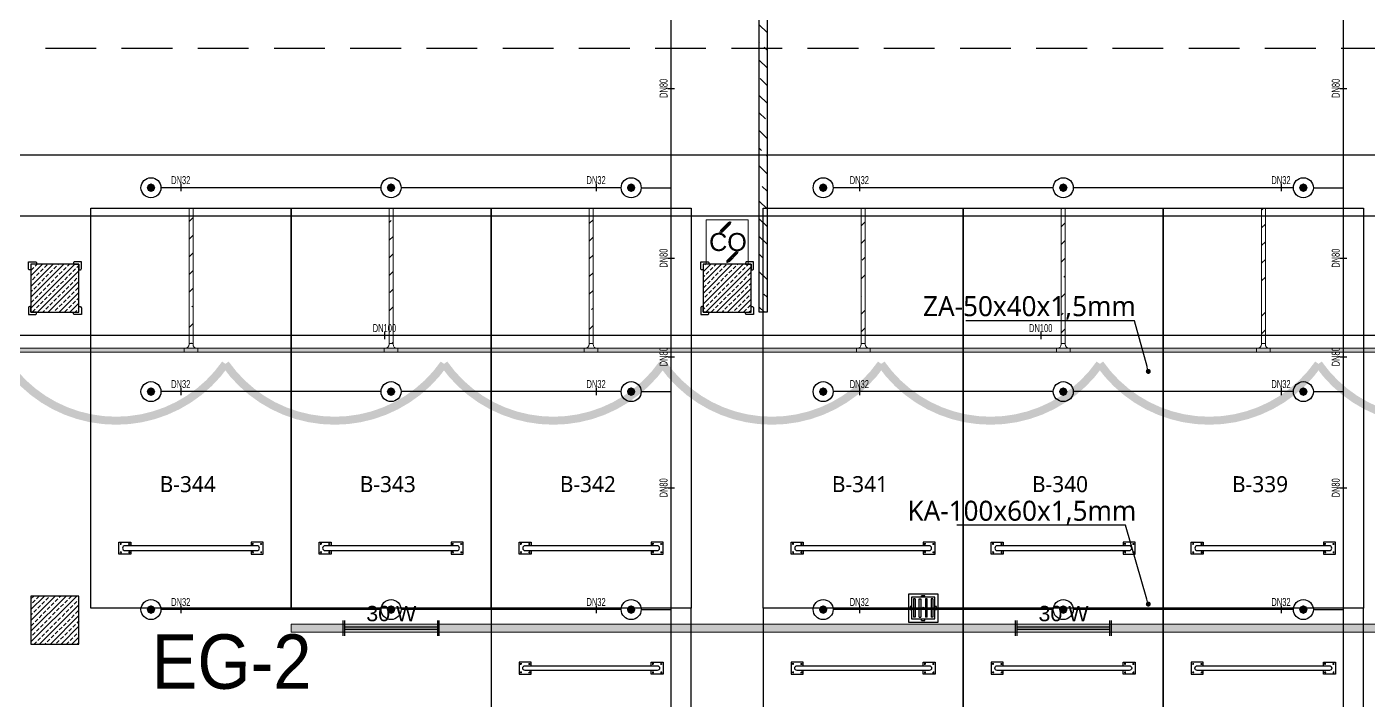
# Model space of a CAD drawing. Header units: millimetres. Extents: x -379292 to 1221486, y 92049 to 447512.
# Drawn here: x -158606 to -141845, y 195468 to 203887 of the extents above; entities that cross this region are included whole.
import ezdxf
from ezdxf import colors
from ezdxf.entities.mleader import LeaderData, LeaderLine
from ezdxf.enums import TextEntityAlignment as Align
from ezdxf.math import Vec2, Vec3

# ---------------------------------------------------------------- set-up
doc = ezdxf.new("R2010")
doc.units = ezdxf.units.MM
doc.linetypes.add('HIDDEN', pattern=[9.525, 6.35, -3.175])
for name, color, linetype in [('-M-YNGN-BORUID', 7, 'Continuous'), ('-M-YNGN-BORUUZUN', 7, 'Continuous'), ('-M-YNGN-BORUYUK', 7, 'Continuous'), ('-M-YNGN-SPR-YUK', 7, 'Continuous'), ('-M-YNGN-ZON4-CAP-', 7, 'Continuous'), ('-M-YNGN-ZON4-SPR-', 7, 'Continuous'), ('04_RAIN INLET', 51, 'Continuous'), ('05_HATCH CONCRETE', 141, 'Continuous'), ('05_SYMBOL', 2, 'Continuous'), ('08_LAMP', 4, 'Continuous'), ('202-A-Y-MahalAd', 141, 'Continuous'), ('AIRONN ZONLAMA', 4, 'Continuous'), ('E_CT_ZA', 6, 'Continuous'), ('EYazı', 7, 'Continuous')]:
    doc.layers.add(name, color=color, linetype=linetype)
doc.layers.add('-M-YNGN-SPR-CAPCIZGI', color=188, linetype='Continuous', plot=False)
for name, color, linetype, lineweight in [('-M-YNGN-ZON4', 3, 'SP', 30), ('08_DEDECTOR', 3, 'Continuous', 9), ('Aironn-DEF', 7, 'Continuous', 0), ('E_CT_AYDINLATMA', 3, 'Continuous', 9), ('E_CT_KIRMIZI', 1, 'Continuous', 9)]:
    doc.layers.add(name, color=color, linetype=linetype, lineweight=lineweight)
doc.styles.add('Aironn', font='times.ttf')
doc.styles.add('CIZGI', font='tahoma.ttf', dxfattribs={"width": 0.8, "oblique": 20})
doc.styles.add('HCAD', font='HCAD.SHX', dxfattribs={"width": 0.8, "height": 0.2})
doc.styles.add('PIPESIZE', font='hcad.shx', dxfattribs={"width": 0.8})
doc.styles.add('SPR-NOT', font='romans.shx')
doc.styles.get("Standard").update_dxf_attribs({"font": 'segoeuil.ttf'})
doc.styles.add('YAZI-2', font='arial.ttf', dxfattribs={"height": 2})
doc.styles.add('YAZI-3', font='arial.ttf', dxfattribs={"height": 3})
doc.linetypes.add('SP', pattern='A,2,-0.1,["SP",CIZGI,S=0.14,R=0.2,X=0,Y=-0.07],-0.255', length=2.355)
pattern_1 = [(225, (905000, -3e-07), (67.351921, -67.351921), []), (225, (904932.65, -3e-07), (67.351921, -67.351921), [47.625, -23.8125])]

# ---------------------------------------------------------------- blocks, each defined once
blk = doc.blocks.new('202_Vida')
at = {"color": 0, "linetype": 'ByBlock', "ltscale": 0.2}
for points in [[(1, 0), (-1, 0)], [(0, 1), (0, -1)]]:
    blk.add_lwpolyline(points, dxfattribs=at)
at = {"color": 0, "linetype": 'ByBlock'}
for radius in [0.42, 0.23, 0.155]:
    blk.add_circle((0, 0), radius, dxfattribs=at)
blk = doc.blocks.new('202_Stoper')
at = {"color": 0, "linetype": 'ByBlock'}
for points in [[(-750, -30), (-750, -75), (-900, -75), (-900, 75), (-750, 75), (-750, 30)], [(750, -30), (750, -75), (900, -75), (900, 75), (750, 75), (750, 30)]]:
    blk.add_lwpolyline(points, dxfattribs=at)
blk.add_lwpolyline([(825, -30, 1), (825, 30), (-825, 30, 1), (-825, -30)], format="xyb", close=True, dxfattribs=at)
at = {"color": 0, "linetype": 'ByBlock', "yscale": 10, "zscale": 10, "rotation": 180}
for p, xscale in [((-877, 53), -10), ((-772, 53), 10), ((772, 53), -10), ((877, 53), 10)]:
    blk.add_blockref('202_Vida', p, dxfattribs=dict(at, xscale=xscale))
at = {"color": 0, "linetype": 'ByBlock', "yscale": 10, "zscale": 10}
for p, xscale in [((-877, -52), 10), ((-772, -52), -10), ((772, -52), 10), ((877, -52), -10)]:
    blk.add_blockref('202_Vida', p, dxfattribs=dict(at, xscale=xscale))
blk = doc.blocks.new('202_Mahalblok')
at = {"color": 0, "linetype": 'ByBlock', "flags": 128}
blk.add_lwpolyline([(0, 0), (0, 5000), (2500, 5000), (2500, 0)], close=True, dxfattribs=at)
at = {"color": 252}
blk.add_blockref('202_Stoper', (1250, 750), dxfattribs=at)
at = {"color": 0, "linetype": 'ByBlock', "ltscale": 25}
blk.add_attdef('MAHALNO', text='', height=200, dxfattribs=at).set_placement((1209, 1390), align=Align.BOTTOM_CENTER)
blk = doc.blocks.new('202_Izgara')
at = {"color": 8, "ltscale": 25}
blk.add_circle((0, 0), 0.1, dxfattribs=at)
at = {"layer": '04_RAIN INLET', "color": 8}
for p, q in [((1.85, 1.75), (-1.85, 1.75)), ((-1.85, 1.75), (-1.85, -1.75)), ((1.85, -1.75), (1.85, 1.75)), ((1.45, 1.35), (-1.45, 1.35)), ((-1.45, 1.35), (-1.45, -1.35)), ((-1.2, 1.15), (-1.2, -1.15)), ((-1, 1.15), (-1.2, 1.15)), ((-1, 1.15), (-1, -1.15)), ((-0.5, -1.15), (-0.5, 1.15)), ((-0.5, 1.15), (-0.3, 1.15)), ((-0.3, 1.15), (-0.3, -1.15)), ((0.3, 1.15), (0.3, -1.15)), ((0.5, 1.15), (0.3, 1.15)), ((0.5, -1.15), (0.5, 1.15)), ((1, 1.15), (1, -1.15)), ((1.2, 1.15), (1, 1.15)), ((1.2, 1.15), (1.2, -1.15)), ((1.45, -1.35), (1.45, 1.35)), ((-1.45, -1.35), (1.45, -1.35)), ((-1, -1.15), (-1.2, -1.15)), ((-0.5, -1.15), (-0.3, -1.15)), ((0.5, -1.15), (0.3, -1.15)), ((1.2, -1.15), (1, -1.15)), ((-1.85, -1.75), (1.85, -1.75))]:
    blk.add_line(p, q, dxfattribs=at)
at = {"layer": '04_RAIN INLET', "color": 8, "ltscale": 50}
for p, q in [((-1.45, 0.2), (-1.65, 0.2)), ((0.2, 1.55), (-0.2, 1.55)), ((-0.2, 1.35), (-0.2, 1.55)), ((0.2, 1.35), (0.2, 1.55)), ((1.65, 0.2), (1.45, 0.2)), ((-1.45, -0.2), (-1.65, -0.2)), ((-0.2, -1.55), (-0.2, -1.35)), ((0.2, -1.55), (0.2, -1.35)), ((1.65, -0.2), (1.45, -0.2))]:
    blk.add_line(p, q, dxfattribs=at)
at = {"layer": '04_RAIN INLET', "color": 8, "ltscale": 50, "extrusion": (-2.89798e-21, 1.6744e-09, 1)}
for points in [[(-1.65, 0.2), (-1.65, -0.2)], [(1.65, -0.2), (1.65, 0.2)]]:
    blk.add_lwpolyline(points, dxfattribs=at)
at = {"layer": '04_RAIN INLET', "color": 8, "ltscale": 50, "extrusion": (-2.89798e-21, 1.6744e-09, 1), "elevation": 0}
blk.add_lwpolyline([(-0.2, -1.55), (0.2, -1.55)], dxfattribs=at)
blk = doc.blocks.new('bariyer')
at = {"color": 8, "ltscale": 25}
blk.add_lwpolyline([(0, -70), (15, -70, 0.414214), (30, -55), (30, 30), (-55, 30, 0.414214), (-70, 15), (-70, 0), (0, 0)], format="xyb", close=True, dxfattribs=at)
blk = doc.blocks.new('OtoParkBodrumKatMimari')
at = {"layer": '05_HATCH CONCRETE'}
h = blk.add_hatch(dxfattribs=at)
h.set_pattern_fill('ANSI33', color=8, scale=15, angle=180, style=0)
h.set_pattern_definition(pattern_1)
h.paths.add_polyline_path([(88400, 100100), (87800, 100100), (87800, 99500), (88400, 99500)])
h = blk.add_hatch(dxfattribs=at)
h.set_pattern_fill('ANSI33', color=8, scale=15, angle=180, style=0)
h.set_pattern_definition(pattern_1)
h.paths.add_polyline_path([(96800, 100100), (96200, 100100), (96200, 99500), (96800, 99500)])
h = blk.add_hatch(dxfattribs=at)
h.set_pattern_fill('ANSI33', color=8, scale=15, angle=180, style=0)
h.set_pattern_definition(pattern_1)
h.paths.add_polyline_path([(88400, 95950), (87800, 95950), (87800, 95350), (88400, 95350)])
at = {"color": 5}
for points in [[(88400, 100100), (87800, 100100), (87800, 99500), (88400, 99500)], [(96800, 100100), (96200, 100100), (96200, 99500), (96800, 99500)], [(88400, 95950), (87800, 95950), (87800, 95350), (88400, 95350)]]:
    blk.add_lwpolyline(points, close=True, dxfattribs=at)
at = {"layer": '05_SYMBOL', "color": 252, "linetype": 'HIDDEN', "ltscale": 100}
blk.add_lwpolyline([(17400, 100800, -0.414214), (19400, 102800), (128500, 102800, -0.414214), (130500, 100800), (130500, 90800, -0.414214), (128500, 88800), (19400, 88800, -0.414214), (17400, 90800), (17400, 100800)], format="xyb", dxfattribs=at)
at = {"layer": '04_RAIN INLET', "xscale": 100, "yscale": 100, "zscale": 100, "rotation": 359.9999999845318}
blk.add_blockref('202_Izgara', (98950, 95800), dxfattribs=at)
at = {"layer": '05_SYMBOL', "color": 8, "xscale": -1}
for p in [(87800, 100100), (96200, 100100)]:
    blk.add_blockref('bariyer', p, dxfattribs=at)
at = {"layer": '05_SYMBOL', "color": 8}
for p in [(88400, 100100), (96800, 100100)]:
    blk.add_blockref('bariyer', p, dxfattribs=at)
at = {"layer": '05_SYMBOL', "color": 8, "rotation": 180}
for p in [(87800, 99500), (96200, 99500)]:
    blk.add_blockref('bariyer', p, dxfattribs=at)
at = {"layer": '05_SYMBOL', "color": 8, "xscale": -1, "rotation": 180}
for p in [(88400, 99500), (96800, 99500)]:
    blk.add_blockref('bariyer', p, dxfattribs=at)
at = {"layer": '202-A-Y-MahalAd', "color": 8, "ltscale": 25}
for p, values in [((88550, 95800), {'MAHALNO': 'B-344'}), ((91050, 95800), {'MAHALNO': 'B-343'}), ((93550, 95800), {'MAHALNO': 'B-342'}), ((96950, 95800), {'MAHALNO': 'B-341'}), ((99450, 95800), {'MAHALNO': 'B-340'}), ((101950, 95800), {'MAHALNO': 'B-339'})]:
    blk.add_blockref('202_Mahalblok', p, dxfattribs=at).add_auto_attribs(values)
ref = blk.add_blockref('202_Mahalblok', (93550, 95800), dxfattribs=dict(at, xscale=-1, rotation=180))
ref.add_attrib('MAHALNO', 'B-393', dxfattribs={"layer": '0', "color": 0, "linetype": 'ByBlock', "ltscale": 25, "height": 200}).set_placement((94759, 94267), align=Align.BOTTOM_CENTER)
ref = blk.add_blockref('202_Mahalblok', (96950, 95800), dxfattribs=dict(at, xscale=-1, rotation=180))
ref.add_attrib('MAHALNO', 'B-394', dxfattribs={"layer": '0', "color": 0, "linetype": 'ByBlock', "ltscale": 25, "height": 200}).set_placement((98159, 94267), align=Align.BOTTOM_CENTER)
ref = blk.add_blockref('202_Mahalblok', (99450, 95800), dxfattribs=dict(at, xscale=-1, rotation=180))
ref.add_attrib('MAHALNO', 'B-395', dxfattribs={"layer": '0', "color": 0, "linetype": 'ByBlock', "ltscale": 25, "height": 200}).set_placement((100659, 94267), align=Align.BOTTOM_CENTER)
ref = blk.add_blockref('202_Mahalblok', (101950, 95800), dxfattribs=dict(at, xscale=-1, rotation=180))
ref.add_attrib('MAHALNO', 'B-396', dxfattribs={"layer": '0', "color": 0, "linetype": 'ByBlock', "ltscale": 25, "height": 200}).set_placement((103159, 94267), align=Align.BOTTOM_CENTER)
blk = doc.blocks.new('SP-C-UP-12')
at = {"ltscale": 10}
blk.add_line((0, 0), (0, 0), dxfattribs=at)
at = {"color": 1, "linetype": 'Continuous'}
blk.add_circle((0, 0), 12.5, dxfattribs=at)
at = {"ltscale": 10}
for points in [[(-5.4, 0), (-3.8, 3.8), (-3.8, -3.8), (0, 5.4)], [(-3.8, -3.8), (0, 5.4), (0, -5.4), (3.8, 3.8)], [(0, -5.4), (3.8, 3.8), (3.8, -3.8), (5.4, 0)]]:
    blk.add_solid(points, dxfattribs=at)
at = {"layer": '-M-YNGN-SPR-YUK', "style": 'SPR-NOT', "width": 0.5, "flags": 9}
for tag, p in [('YUK', (0, 17.8)), ('CAP', (0, 14.4)), ('TIP', (0.2, 10.8))]:
    blk.add_attdef(tag, text='', height=2.5, dxfattribs=at).set_placement(p, align=Align.MIDDLE_CENTER)
blk = doc.blocks.new('SPRKL100')
at = {"layer": '-M-YNGN-SPR-CAPCIZGI'}
blk.add_line((0, 0.43), (0, -0.43), dxfattribs=at)
at = {"layer": '-M-YNGN-BORUID', "color": 0, "style": 'HCAD', "width": 0.8, "flags": 1}
blk.add_attdef('DIC', text='', height=0.4, dxfattribs=at).set_placement((0, -1.69), align=Align.CENTER)
at = {"layer": '-M-YNGN-BORUUZUN', "color": 0, "style": 'HCAD', "width": 0.7}
blk.add_attdef('BOY', text='', height=0.8, dxfattribs=at).set_placement((0, -1.08), align=Align.CENTER)
at = {"layer": '-M-YNGN-BORUYUK', "color": 6, "style": 'PIPESIZE', "width": 0.8}
blk.add_attdef('YUK', text='', height=0.5, dxfattribs=at).set_placement((0, 1.87), align=Align.CENTER)
at = {"color": 0, "style": 'PIPESIZE', "width": 0.7}
blk.add_attdef('CAP', text='', height=1, dxfattribs=at).set_placement((0, 0.45), align=Align.CENTER)
blk = doc.blocks.new('A$C69E781E7')
at = {"layer": '-M-YNGN-ZON4', "ltscale": 500}
for p, q in [((-4350.9, -7485.1), (-4350.9, -2137.6)), ((-3510.9, -7485.1), (-3510.9, -2137.6)), ((-4713.4, -4282.6), (-4988.4, -4282.6)), ((-4413.4, -4282.6), (-4688.4, -4282.6)), ((-4388.4, -4282.6), (-4350.9, -4282.6)), ((-3873.4, -4282.6), (-4148.4, -4282.6)), ((-3573.4, -4282.6), (-3848.4, -4282.6)), ((-3548.4, -4282.6), (-3510.9, -4282.6)), ((-6030.9, -4466.9), (-459.8, -4466.9)), ((-4713.4, -4537.6), (-4988.4, -4537.6)), ((-4413.4, -4537.6), (-4688.4, -4537.6)), ((-4388.4, -4537.6), (-4350.9, -4537.6)), ((-3873.4, -4537.6), (-4148.4, -4537.6)), ((-3573.4, -4537.6), (-3848.4, -4537.6)), ((-3548.4, -4537.6), (-3510.9, -4537.6)), ((-4713.4, -4810.1), (-4988.4, -4810.1)), ((-4413.4, -4810.1), (-4688.4, -4810.1)), ((-4388.4, -4810.1), (-4350.9, -4810.1)), ((-3873.4, -4810.1), (-4148.4, -4810.1)), ((-3573.4, -4810.1), (-3848.4, -4810.1)), ((-3548.4, -4810.1), (-3510.9, -4810.1))]:
    blk.add_line(p, q, dxfattribs=at)
at = {"layer": '-M-YNGN-ZON4-CAP-'}
ref = blk.add_blockref('SPRKL100', (-4350.9, -4158.4), dxfattribs=dict(at, xscale=10.00000000000001, yscale=10.00000000000001, zscale=10.00000000000001, rotation=90))
ref.add_attrib('CAP', 'DN80', dxfattribs={"layer": '0', "color": 0, "height": 10, "rotation": 90, "style": 'PIPESIZE', "width": 0.7}).set_placement((-4355.4, -4158.4), align=Align.CENTER)
ref = blk.add_blockref('SPRKL100', (-3510.9, -4158.4), dxfattribs=dict(at, xscale=10.00000000000001, yscale=10.00000000000001, zscale=10.00000000000001, rotation=90))
ref.add_attrib('CAP', 'DN80', dxfattribs={"layer": '0', "color": 0, "height": 10, "rotation": 90, "style": 'PIPESIZE', "width": 0.7}).set_placement((-3515.4, -4158.4), align=Align.CENTER)
ref = blk.add_blockref('SPRKL100', (-4963.7, -4282.6), dxfattribs=dict(at, xscale=10, yscale=10, zscale=10))
ref.add_attrib('CAP', 'DN32', dxfattribs={"layer": '0', "color": 0, "height": 10, "style": 'PIPESIZE', "width": 0.7}).set_placement((-4963.7, -4278.1), align=Align.CENTER)
ref = blk.add_blockref('SPRKL100', (-4444.7, -4282.6), dxfattribs=dict(at, xscale=10, yscale=10, zscale=10))
ref.add_attrib('CAP', 'DN32', dxfattribs={"layer": '0', "color": 0, "height": 10, "style": 'PIPESIZE', "width": 0.7}).set_placement((-4444.7, -4278.1), align=Align.CENTER)
ref = blk.add_blockref('SPRKL100', (-4115.7, -4282.6), dxfattribs=dict(at, xscale=10, yscale=10, zscale=10))
ref.add_attrib('CAP', 'DN32', dxfattribs={"layer": '0', "color": 0, "height": 10, "style": 'PIPESIZE', "width": 0.7}).set_placement((-4115.7, -4278.1), align=Align.CENTER)
ref = blk.add_blockref('SPRKL100', (-3588.8, -4282.6), dxfattribs=dict(at, xscale=10, yscale=10, zscale=10))
ref.add_attrib('CAP', 'DN32', dxfattribs={"layer": '0', "color": 0, "height": 10, "style": 'PIPESIZE', "width": 0.7}).set_placement((-3588.8, -4278.1), align=Align.CENTER)
ref = blk.add_blockref('SPRKL100', (-4350.9, -4370.7), dxfattribs=dict(at, xscale=10.00000000000001, yscale=10.00000000000001, zscale=10.00000000000001, rotation=90))
ref.add_attrib('CAP', 'DN80', dxfattribs={"layer": '0', "color": 0, "height": 10, "rotation": 90, "style": 'PIPESIZE', "width": 0.7}).set_placement((-4355.4, -4370.7), align=Align.CENTER)
ref = blk.add_blockref('SPRKL100', (-3510.9, -4370.7), dxfattribs=dict(at, xscale=10.00000000000001, yscale=10.00000000000001, zscale=10.00000000000001, rotation=90))
ref.add_attrib('CAP', 'DN80', dxfattribs={"layer": '0', "color": 0, "height": 10, "rotation": 90, "style": 'PIPESIZE', "width": 0.7}).set_placement((-3515.4, -4370.7), align=Align.CENTER)
ref = blk.add_blockref('SPRKL100', (-4709.2, -4467.6), dxfattribs=dict(at, xscale=10, yscale=10, zscale=10))
ref.add_attrib('CAP', 'DN100', dxfattribs={"layer": '0', "color": 0, "height": 10, "style": 'PIPESIZE', "width": 0.7}).set_placement((-4709.2, -4463.1), align=Align.CENTER)
ref = blk.add_blockref('SPRKL100', (-3889.1, -4467.6), dxfattribs=dict(at, xscale=10, yscale=10, zscale=10))
ref.add_attrib('CAP', 'DN100', dxfattribs={"layer": '0', "color": 0, "height": 10, "style": 'PIPESIZE', "width": 0.7}).set_placement((-3889.1, -4463.1), align=Align.CENTER)
ref = blk.add_blockref('SPRKL100', (-4350.9, -4494), dxfattribs=dict(at, xscale=10.00000000000001, yscale=10.00000000000001, zscale=10.00000000000001, rotation=90))
ref.add_attrib('CAP', 'DN80', dxfattribs={"layer": '0', "color": 0, "height": 10, "rotation": 90, "style": 'PIPESIZE', "width": 0.7}).set_placement((-4355.4, -4494), align=Align.CENTER)
ref = blk.add_blockref('SPRKL100', (-3510.9, -4494), dxfattribs=dict(at, xscale=10.00000000000001, yscale=10.00000000000001, zscale=10.00000000000001, rotation=90))
ref.add_attrib('CAP', 'DN80', dxfattribs={"layer": '0', "color": 0, "height": 10, "rotation": 90, "style": 'PIPESIZE', "width": 0.7}).set_placement((-3515.4, -4494), align=Align.CENTER)
ref = blk.add_blockref('SPRKL100', (-4963.7, -4537.6), dxfattribs=dict(at, xscale=10, yscale=10, zscale=10))
ref.add_attrib('CAP', 'DN32', dxfattribs={"layer": '0', "color": 0, "height": 10, "style": 'PIPESIZE', "width": 0.7}).set_placement((-4963.7, -4533.1), align=Align.CENTER)
ref = blk.add_blockref('SPRKL100', (-4444.7, -4537.6), dxfattribs=dict(at, xscale=10, yscale=10, zscale=10))
ref.add_attrib('CAP', 'DN32', dxfattribs={"layer": '0', "color": 0, "height": 10, "style": 'PIPESIZE', "width": 0.7}).set_placement((-4444.7, -4533.1), align=Align.CENTER)
ref = blk.add_blockref('SPRKL100', (-4115.7, -4537.6), dxfattribs=dict(at, xscale=10, yscale=10, zscale=10))
ref.add_attrib('CAP', 'DN32', dxfattribs={"layer": '0', "color": 0, "height": 10, "style": 'PIPESIZE', "width": 0.7}).set_placement((-4115.7, -4533.1), align=Align.CENTER)
ref = blk.add_blockref('SPRKL100', (-3588.8, -4537.6), dxfattribs=dict(at, xscale=10, yscale=10, zscale=10))
ref.add_attrib('CAP', 'DN32', dxfattribs={"layer": '0', "color": 0, "height": 10, "style": 'PIPESIZE', "width": 0.7}).set_placement((-3588.8, -4533.1), align=Align.CENTER)
ref = blk.add_blockref('SPRKL100', (-4350.9, -4657.9), dxfattribs=dict(at, xscale=10.00000000000001, yscale=10.00000000000001, zscale=10.00000000000001, rotation=90))
ref.add_attrib('CAP', 'DN80', dxfattribs={"layer": '0', "color": 0, "height": 10, "rotation": 90, "style": 'PIPESIZE', "width": 0.7}).set_placement((-4355.4, -4657.9), align=Align.CENTER)
ref = blk.add_blockref('SPRKL100', (-3510.9, -4657.9), dxfattribs=dict(at, xscale=10.00000000000001, yscale=10.00000000000001, zscale=10.00000000000001, rotation=90))
ref.add_attrib('CAP', 'DN80', dxfattribs={"layer": '0', "color": 0, "height": 10, "rotation": 90, "style": 'PIPESIZE', "width": 0.7}).set_placement((-3515.4, -4657.9), align=Align.CENTER)
ref = blk.add_blockref('SPRKL100', (-4963.7, -4810.1), dxfattribs=dict(at, xscale=10, yscale=10, zscale=10))
ref.add_attrib('CAP', 'DN32', dxfattribs={"layer": '0', "color": 0, "height": 10, "style": 'PIPESIZE', "width": 0.7}).set_placement((-4963.7, -4805.6), align=Align.CENTER)
ref = blk.add_blockref('SPRKL100', (-4444.7, -4810.1), dxfattribs=dict(at, xscale=10, yscale=10, zscale=10))
ref.add_attrib('CAP', 'DN32', dxfattribs={"layer": '0', "color": 0, "height": 10, "style": 'PIPESIZE', "width": 0.7}).set_placement((-4444.7, -4805.6), align=Align.CENTER)
ref = blk.add_blockref('SPRKL100', (-4115.7, -4810.1), dxfattribs=dict(at, xscale=10, yscale=10, zscale=10))
ref.add_attrib('CAP', 'DN32', dxfattribs={"layer": '0', "color": 0, "height": 10, "style": 'PIPESIZE', "width": 0.7}).set_placement((-4115.7, -4805.6), align=Align.CENTER)
ref = blk.add_blockref('SPRKL100', (-3588.8, -4810.1), dxfattribs=dict(at, xscale=10, yscale=10, zscale=10))
ref.add_attrib('CAP', 'DN32', dxfattribs={"layer": '0', "color": 0, "height": 10, "style": 'PIPESIZE', "width": 0.7}).set_placement((-3588.8, -4805.6), align=Align.CENTER)
at = {"layer": '-M-YNGN-ZON4-SPR-'}
for p in [(-5000.9, -4282.6), (-4700.9, -4282.6), (-4400.9, -4282.6), (-4160.9, -4282.6), (-3860.9, -4282.6), (-3560.9, -4282.6), (-5000.9, -4537.6), (-4700.9, -4537.6), (-4400.9, -4537.6), (-4160.9, -4537.6), (-3860.9, -4537.6), (-3560.9, -4537.6), (-5000.9, -4810.1), (-4700.9, -4810.1), (-4400.9, -4810.1), (-4160.9, -4810.1), (-3860.9, -4810.1), (-3560.9, -4810.1)]:
    blk.add_blockref('SP-C-UP-12', p, dxfattribs=at)
blk = doc.blocks.new('*U607')
h = blk.add_hatch()
h.set_pattern_fill('ANSI33', color=0, scale=50, angle=1, style=0)
h.paths.add_polyline_path([(-26393, 100), (8347, 100), (8347, 0), (-26393, 0)])
at = {"color": 0}
blk.add_lwpolyline([(-26393, 100), (8347, 100), (8347, 0), (-26393, 0)], close=True, dxfattribs=at)
at = {"ltscale": 25, "flags": 1}
for tag, p in [('YUKSEKLIK', (-229, -149)), ('KALINLIK', (-229, -213))]:
    blk.add_attdef(tag, p, '', height=50, dxfattribs=at)
blk = doc.blocks.new('*U758')
h = blk.add_hatch()
h.set_pattern_fill('ANSI33', color=0, scale=50, angle=1, style=0)
h.paths.add_polyline_path([(-1851, 50), (56894, 50), (56894, 0), (-1851, 0)])
at = {"color": 0}
blk.add_lwpolyline([(-1851, 50), (56894, 50), (56894, 0), (-1851, 0)], close=True, dxfattribs=at)
at = {"ltscale": 25, "flags": 1}
for tag, p in [('YUKSEKLIK', (-229, -149)), ('KALINLIK', (-229, -213))]:
    blk.add_attdef(tag, p, '', height=50, dxfattribs=at)
blk = doc.blocks.new('*U801')
h = blk.add_hatch()
h.set_pattern_fill('ANSI33', color=0, scale=50, angle=1, style=0)
h.paths.add_polyline_path([(-3797, 100), (395, 100), (395, 0), (-3797, 0)])
at = {"color": 0}
blk.add_lwpolyline([(-3797, 100), (395, 100), (395, 0), (-3797, 0)], close=True, dxfattribs=at)
at = {"ltscale": 25, "flags": 1}
for tag, p in [('YUKSEKLIK', (-229, -149)), ('KALINLIK', (-229, -213))]:
    blk.add_attdef(tag, p, '', height=50, dxfattribs=at)
blk = doc.blocks.new('_DOT')
at = {"color": 0, "linetype": 'ByBlock'}
blk.add_line((-0.5, 0), (-1, 0), dxfattribs=at)
at = {"color": 0, "linetype": 'ByBlock', "const_width": 0.5}
blk.add_lwpolyline([(-0.25, 0, 1), (0.25, 0, 1)], format="xyb", close=True, dxfattribs=at)
blk = doc.blocks.new('40 W SIVA ÜSTÜ ETANJ LED 50')
at = {"layer": '08_LAMP'}
for p, q in [((-625, -100), (-625, 100)), ((-605, -100), (-605, 100)), ((-605, 15), (605, 15)), ((605, -100), (605, 100)), ((625, -100), (625, 100)), ((-605, -15), (605, -15))]:
    blk.add_line(p, q, dxfattribs=at)
at = {"layer": '08_LAMP', "color": 2, "style": 'YAZI-2'}
blk.add_text('30 W', height=200, dxfattribs=at).set_placement((0, 90), align=Align.CENTER)
blk = doc.blocks.new('CO 250')
at = {"layer": '08_DEDECTOR'}
for p, q in [((17, 243), (-84, 142)), ((45, 251), (-74, 132)), ((37, 223), (-64, 122)), ((45, 250), (45, 243)), ((114, -136), (-5, -255)), ((104, -126), (3, -227)), ((124, -146), (23, -247)), ((-5, -247), (-5, -255)), ((-5, -255), (3, -255))]:
    blk.add_line(p, q, dxfattribs=at)
at = {"layer": '08_DEDECTOR', "ltscale": 25}
blk.add_lwpolyline([(-262, 278), (-262, -278), (262, -278), (262, 278)], close=True, dxfattribs=at)
at = {"layer": '08_DEDECTOR'}
for centre, radius, start, end in [((37, 223), 27.7, 72.9688, 135), ((17, 243), 27.7, 315, 0), ((-55, 112), 41.6, 135, 180), ((-55, 112), 27.7, 135, 180), ((-55, 112), 13.9, 135, 180), ((95, -116), 13.9, 315, 350.4112), ((95, -116), 27.7, 315, 355.2224), ((95, -116), 41.6, 315, 356.817), ((23, -247), 27.7, 135, 180), ((3, -227), 27.7, 270, 315)]:
    blk.add_arc(centre, radius, start, end, dxfattribs=at)
at = {"layer": '08_DEDECTOR', "color": 3, "style": 'YAZI-3'}
blk.add_text('CO', height=225, dxfattribs=at).set_placement((-226, -113))
blk = doc.blocks.new('*U1030')
h = blk.add_hatch()
h.set_pattern_fill('ANSI33', color=0, scale=50, angle=1, style=0)
h.paths.add_polyline_path([(-2093, 50), (-403, 50), (-403, 0), (-2093, 0)])
at = {"color": 0}
blk.add_lwpolyline([(-2093, 50), (-403, 50), (-403, 0), (-2093, 0)], close=True, dxfattribs=at)
at = {"ltscale": 25, "flags": 1}
for tag, p in [('YUKSEKLIK', (-229, -149)), ('KALINLIK', (-229, -213))]:
    blk.add_attdef(tag, p, '', height=50, dxfattribs=at)
blk = doc.blocks.new('*U1012')
at = {"color": 0}
for p, q in [((214, 214), (-164, 214)), ((-60, 214), (-60, 164)), ((0, 214), (214, 214)), ((110, 214), (110, 164)), ((-164, 164), (-50, 164)), ((0, 0), (0, 114)), ((0, 104), (50, 104)), ((50, 0), (50, 114)), ((214, 164), (100, 164))]:
    blk.add_line(p, q, dxfattribs=at)
for centre, start, end in [((-50, 114), 0, 90), ((100, 114), 90, 180)]:
    blk.add_arc(centre, 50, start, end, dxfattribs=at)

msp = doc.modelspace()

# ---------------------------------------------------------------- block references
at = {"color": 8}
msp.add_blockref('OtoParkBodrumKatMimari', (-246354.8, 100818.8), dxfattribs=at)

# ---------------------------------------------------------------- next in the draw order: linework, layer by layer
at = {"color": 30, "const_width": 100}
msp.add_lwpolyline([(-139733.7, 199673.2, -0.5205671), (-142465.6, 199673.2, -0.5205671), (-145197.5, 199673.2, -0.5205671), (-147929.3, 199673.2, -0.5205671), (-150661.2, 199673.2, -0.5205671), (-153393.1, 199673.2, -0.5205671), (-156125, 199673.2, -0.5205671), (-158856.9, 199673.2, -0.5205671), (-161588.8, 199673.2, -0.5205671), (-164320.7, 199673.2, -0.5205671), (-167052.6, 199673.2, -0.5205671), (-169784.5, 199673.2, -0.5205671)], format="xyb", dxfattribs=at)
at = {"layer": 'AIRONN ZONLAMA', "color": 2, "ltscale": 25}
msp.add_lwpolyline([(-103454.6, 224134.6), (-103454.6, 214634.6), (-111354.6, 214626.3), (-111304.6, 201521.2), (-166951.6, 201521.2), (-166904.6, 240934.6)], dxfattribs=at)
at = {"layer": 'AIRONN ZONLAMA', "color": 1, "ltscale": 25}
msp.add_lwpolyline([(-166951.6, 202285.7), (-111304.6, 202285.7), (-111304.6, 185099.1)], dxfattribs=at)

# ---------------------------------------------------------------- next in the draw order: block references
at = {"layer": '-M-YNGN-ZON4', "ltscale": 25, "xscale": 10, "yscale": 10, "zscale": 10}
msp.add_blockref('A$C69E781E7', (-107045.9, 244701.5), dxfattribs=at)
at = {"layer": '08_DEDECTOR'}
msp.add_blockref('CO 250', (-149854.8, 201197.2), dxfattribs=at)
at = {"layer": '08_LAMP', "xscale": 0.96, "yscale": 0.96, "zscale": 0.96}
for p in [(-154052.1, 196368.8), (-145652.1, 196368.8)]:
    msp.add_blockref('40 W SIVA ÜSTÜ ETANJ LED 50', p, dxfattribs=at)
at = {"layer": 'E_CT_AYDINLATMA', "xscale": -1, "rotation": 180}
msp.add_blockref('*U607', (-128911.5, 196418.8), dxfattribs=at)
at = {"layer": 'E_CT_KIRMIZI', "color": 1, "xscale": -1, "rotation": 89.99999999999993}
for p in [(-156529.8, 199525.8), (-154029.8, 199525.8), (-151529.8, 199525.8), (-148129.8, 199525.8), (-145629.8, 199525.8), (-143129.8, 199525.8)]:
    msp.add_blockref('*U1030', p, dxfattribs=at)
at = {"layer": 'E_CT_KIRMIZI', "color": 2, "xscale": -1, "rotation": 180}
for p in [(-156579.8, 200032.8), (-154079.8, 200032.8), (-151579.8, 200032.8), (-148179.8, 200032.8), (-145679.8, 200032.8), (-143179.8, 200032.8)]:
    msp.add_blockref('*U1012', p, dxfattribs=at)
at = {"layer": 'E_CT_KIRMIZI', "color": 1, "rotation": 180}
msp.add_blockref('*U758', (-116880.6, 199868.8), dxfattribs=at)
at = {"layer": 'E_CT_ZA', "color": 112, "rotation": 90}
msp.add_blockref('*U801', (-149354.8, 204115.7), dxfattribs=at)

# ---------------------------------------------------------------- next in the draw order: texts
at = {"layer": 'Aironn-DEF', "color": 3, "insert": (-157044.9, 196291.1), "char_height": 680, "width": 23040.53, "attachment_point": 1, "rotation": 359.96186, "style": 'Aironn'}
msp.add_mtext('{\\fArial|b0|i0|c162|p18;\\W0.9;\\C1;EG-\\fArial|b0|i0|c0|p18;2}', dxfattribs=at)

# ---------------------------------------------------------------- next in the draw order: leaders
at = {"layer": 'EYazı', "color": 7}
ml = msp.add_multileader_mtext('Standard', dxfattribs=at)
ml.set_content('ZA-50x40x1,5mm', color=7)
ml.set_leader_properties(color=1)
ml.set_arrow_properties(name='DOT')
ml.build(insert=Vec2(0, 0))
ml.multileader.update_dxf_attribs({"text_left_attachment_type": 6, "text_right_attachment_type": 6, "dogleg_length": 50, "arrow_head_size": 62.5})
ctx = ml.context
ctx.base_point, ctx.char_height, ctx.arrow_head_size, ctx.landing_gap_size, ctx.plane_origin = Vec3(-147431.2, 200213), 250, 62.5, 25, Vec3(-145433.2, 200520.8)
ctx.left_attachment, ctx.right_attachment = 6, 6
notes = []
notes.append((ctx, [(0, (1, 1, 0), (-144765.9, 200213), (-1, 0), 62.5, [(0, [(-144592.1, 199578.5)], 0, [])])]))
ctx.mtext.insert, ctx.mtext.width, ctx.mtext.defined_height, ctx.mtext.line_spacing_style, ctx.mtext.flow_direction = Vec3(-147406.2, 200519.7), 2000, 439.9, 2, 5
ml = msp.add_multileader_mtext('Standard', dxfattribs=at)
ml.set_content('KA-100x60x1,5mm', color=7)
ml.set_leader_properties(color=1)
ml.set_arrow_properties(name='DOT')
ml.build(insert=Vec2(0, 0))
ml.multileader.update_dxf_attribs({"text_left_attachment_type": 6, "text_right_attachment_type": 6, "dogleg_length": 50, "arrow_head_size": 62.5})
ctx = ml.context
ctx.base_point, ctx.char_height, ctx.arrow_head_size, ctx.landing_gap_size, ctx.plane_origin = Vec3(-147626.5, 197654.8), 250, 62.5, 25, Vec3(-145433.2, 197611.1)
ctx.left_attachment, ctx.right_attachment = 6, 6
notes.append((ctx, [(0, (1, 1, 0), (-144875.4, 197654.8), (-1, 0), 62.5, [(0, [(-144592.1, 196668.8)], 0, [])])]))
ctx.mtext.insert, ctx.mtext.width, ctx.mtext.defined_height, ctx.mtext.line_spacing_style, ctx.mtext.flow_direction = Vec3(-147601.5, 197961.5), 2000, 439.9, 2, 5
for ctx, leaders in notes:
    for number, flags, end, landing, length, lines in leaders:
        leader = LeaderData()
        leader.index, (leader.has_last_leader_line, leader.has_dogleg_vector, leader.attachment_direction) = number, flags
        leader.last_leader_point, leader.dogleg_vector, leader.dogleg_length = Vec3(end), Vec3(landing), length
        for number, points, colour, breaks in lines:
            line = LeaderLine()
            line.index, line.vertices, line.color, line.breaks = number, Vec3.list(points), colors.encode_raw_color(colour), breaks
            leader.lines.append(line)
        ctx.leaders.append(leader)

doc.saveas('drawing.dxf')
